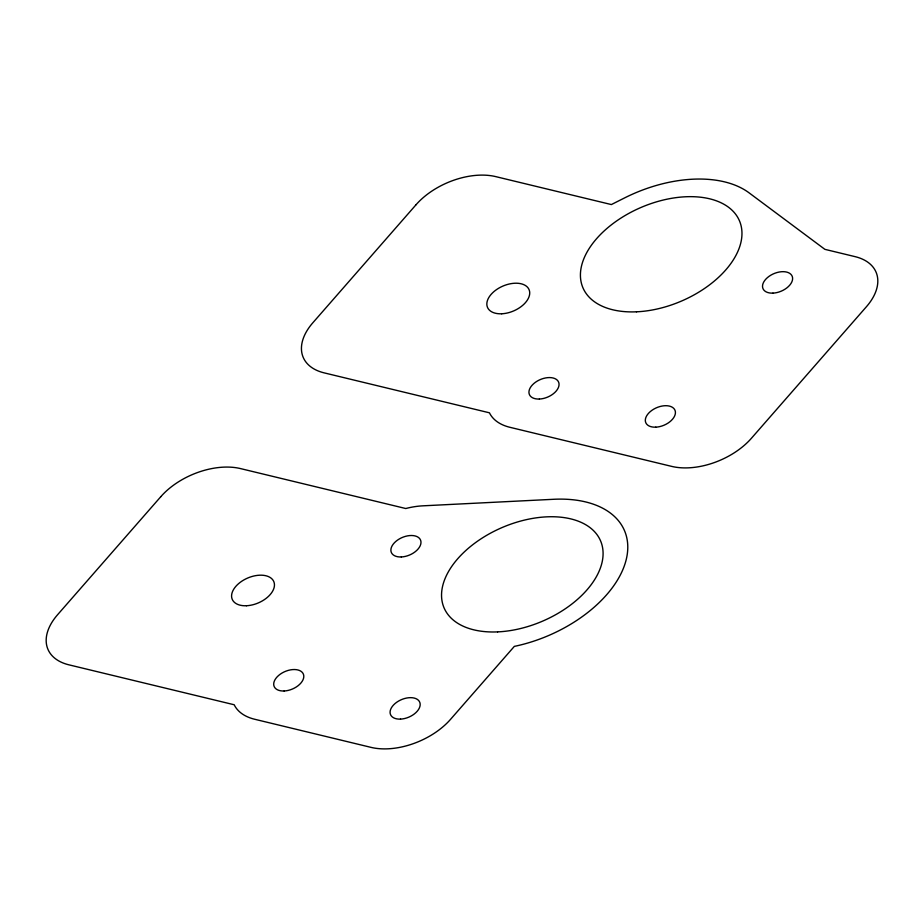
<?xml version="1.0" encoding="UTF-8"?>
<svg xmlns="http://www.w3.org/2000/svg" width="924" height="924" viewBox="0 0 924 924"><rect width="100%" height="100%" fill="white"/><g stroke="black" fill="none" stroke-linecap="round" stroke-linejoin="round"><path stroke-width="1.39" d="M160.811 496.673L57.577 614.737A59.979 35.932 -23.2 0 0 68.919 664.83L234.188 704.758A59.817 35.84 -23.2 0 0 254.666 719.253L371.044 747.377A59.817 35.84 -23.2 0 0 450.519 719.369L514.333 646.384A111.146 66.574 -23.2 0 0 625.894 560.856A111.146 66.574 -23.2 0 0 553.765 499.283L422.857 505.832A59.817 35.84 -23.2 0 0 405.763 508.523L240.494 468.584A59.979 35.932 -23.2 0 0 160.811 496.673M416.066 204.712L312.832 322.788A59.979 35.932 -23.2 0 0 324.174 372.869L489.443 412.809A59.817 35.84 -23.2 0 0 509.921 427.304L671.69 466.389A59.979 35.932 -23.2 0 0 751.385 438.311L866.423 306.722A59.979 35.932 -23.2 0 0 855.081 256.641L824.878 249.341L749.087 192.85A111.146 66.574 -23.2 0 0 624.728 197.852L611.365 204.562L495.749 176.623A59.979 35.932 -23.2 0 0 416.066 204.712M636.486 311.815A85.124 50.993 -23.2 0 0 740.147 222.58A85.124 50.993 -23.2 0 0 606.941 228.459A85.124 50.993 -23.2 0 0 636.486 311.815M497.597 631.889A85.124 50.993 -23.2 0 0 601.27 542.665A85.124 50.993 -23.2 0 0 468.064 548.533A85.124 50.993 -23.2 0 0 497.597 631.889M772.961 293.127A15.87 9.506 -23.2 0 0 792.284 276.495A15.87 9.506 -23.2 0 0 767.451 277.593A15.87 9.506 -23.2 0 0 772.961 293.127M655.774 427.165A15.87 9.506 -23.2 0 0 675.097 410.533A15.87 9.506 -23.2 0 0 650.265 411.619A15.87 9.506 -23.2 0 0 655.774 427.165M539.397 399.041A15.87 9.506 -23.2 0 0 558.72 382.409A15.87 9.506 -23.2 0 0 533.887 383.495A15.87 9.506 -23.2 0 0 539.397 399.041M401.328 556.964A15.87 9.506 -23.2 0 0 420.651 540.332A15.87 9.506 -23.2 0 0 395.818 541.429A15.87 9.506 -23.2 0 0 401.328 556.964M400.519 719.115A15.87 9.506 -23.2 0 0 419.843 702.483A15.87 9.506 -23.2 0 0 395.01 703.58A15.87 9.506 -23.2 0 0 400.519 719.115M284.142 690.99A15.87 9.506 -23.2 0 0 303.465 674.358A15.87 9.506 -23.2 0 0 278.632 675.456A15.87 9.506 -23.2 0 0 284.142 690.99M246.465 605.74A22.603 13.537 -23.2 0 0 273.978 582.051A22.603 13.537 -23.2 0 0 238.623 583.61A22.603 13.537 -23.2 0 0 246.465 605.74M501.72 313.779A22.603 13.537 -23.2 0 0 529.244 290.09A22.603 13.537 -23.2 0 0 493.878 291.649A22.603 13.537 -23.2 0 0 501.72 313.779"/></g></svg>
